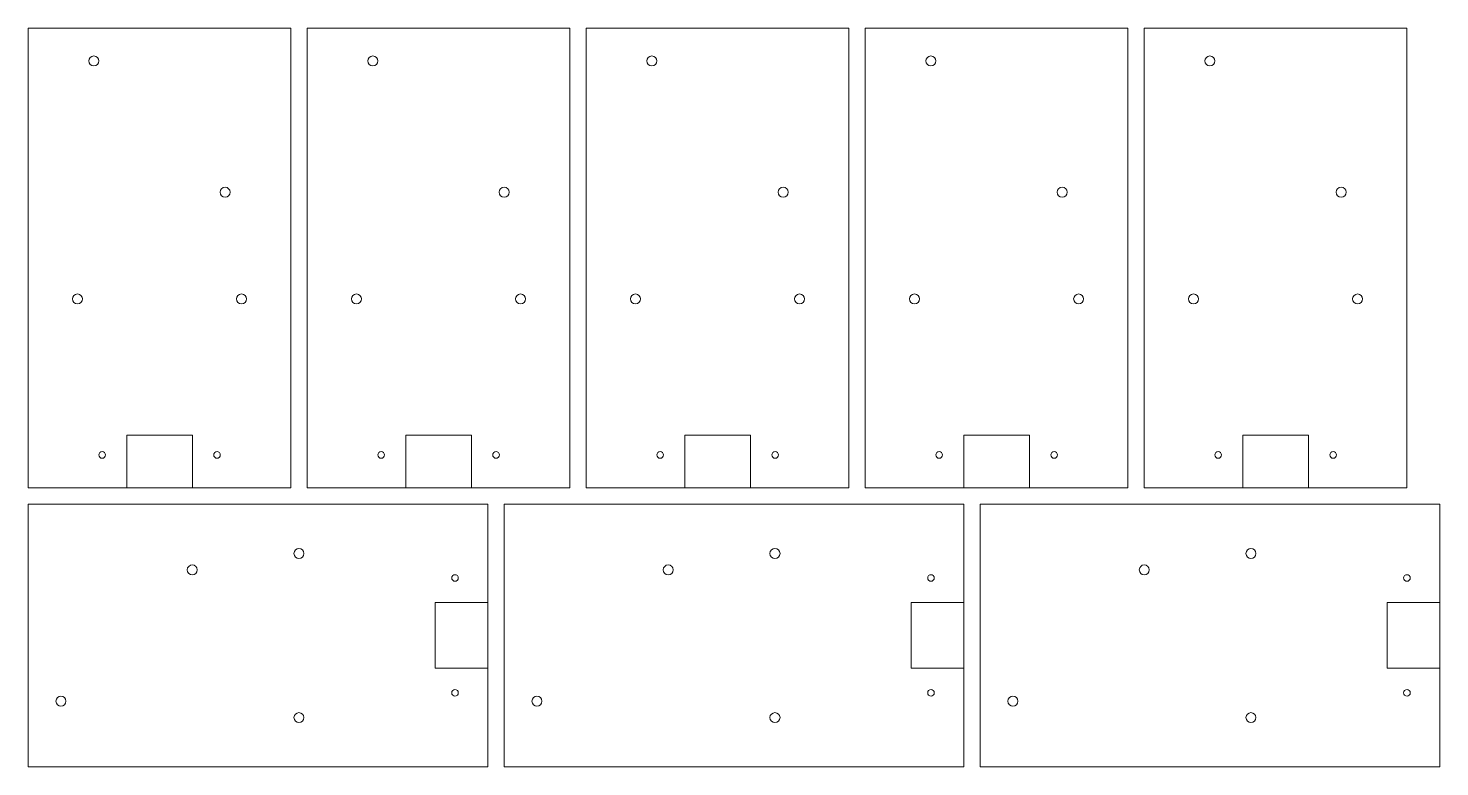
# Model space of a CAD drawing. Header units: inches. Extents: x -11.8 to 9.8, y -5.5 to 5.8.
import ezdxf

# ---------------------------------------------------------------- set-up
doc = ezdxf.new("R2010")
doc.units = ezdxf.units.IN
doc.header["$MEASUREMENT"] = 0
doc.layers.add('Layer 1', color=7, linetype='Continuous')

msp = doc.modelspace()

# ---------------------------------------------------------------- linework, layer by layer
at = {"layer": 'Layer 1', "color": 1, "lineweight": 9}
for points in [[(-11.75, -1.25), (-11.75, -1.25), (-11.75, 5.75), (-11.75, 5.75), (-11.75, 5.75), (-11.75, 5.75), (-7.75, 5.75), (-7.75, 5.75), (-7.75, 5.75), (-7.75, 5.75), (-7.75, -1.25), (-7.75, -1.25), (-7.75, -1.25), (-7.75, -1.25), (-11.75, -1.25), (-11.75, -1.25)], [(-7.5, -1.25), (-7.5, -1.25), (-7.5, 5.75), (-7.5, 5.75), (-7.5, 5.75), (-7.5, 5.75), (-3.5, 5.75), (-3.5, 5.75), (-3.5, 5.75), (-3.5, 5.75), (-3.5, -1.25), (-3.5, -1.25), (-3.5, -1.25), (-3.5, -1.25), (-7.5, -1.25), (-7.5, -1.25)], [(-3.25, -1.25), (-3.25, -1.25), (-3.25, 5.75), (-3.25, 5.75), (-3.25, 5.75), (-3.25, 5.75), (0.75, 5.75), (0.75, 5.75), (0.75, 5.75), (0.75, 5.75), (0.75, -1.25), (0.75, -1.25), (0.75, -1.25), (0.75, -1.25), (-3.25, -1.25), (-3.25, -1.25)], [(1, -1.25), (1, -1.25), (1, 5.75), (1, 5.75), (1, 5.75), (1, 5.75), (5, 5.75), (5, 5.75), (5, 5.75), (5, 5.75), (5, -1.25), (5, -1.25), (5, -1.25), (5, -1.25), (1, -1.25), (1, -1.25)], [(5.25, -1.25), (5.25, -1.25), (5.25, 5.75), (5.25, 5.75), (5.25, 5.75), (5.25, 5.75), (9.25, 5.75), (9.25, 5.75), (9.25, 5.75), (9.25, 5.75), (9.25, -1.25), (9.25, -1.25), (9.25, -1.25), (9.25, -1.25), (5.25, -1.25), (5.25, -1.25)], [(-10.828, 5.251), (-10.828, 5.293), (-10.793, 5.327), (-10.751, 5.327), (-10.751, 5.327), (-10.709, 5.327), (-10.675, 5.293), (-10.675, 5.251), (-10.675, 5.251), (-10.675, 5.209), (-10.709, 5.175), (-10.751, 5.175), (-10.751, 5.175), (-10.793, 5.175), (-10.828, 5.209), (-10.828, 5.251)], [(-6.577, 5.251), (-6.577, 5.293), (-6.543, 5.327), (-6.501, 5.327), (-6.501, 5.327), (-6.459, 5.327), (-6.425, 5.293), (-6.425, 5.251), (-6.425, 5.251), (-6.425, 5.209), (-6.459, 5.175), (-6.501, 5.175), (-6.501, 5.175), (-6.543, 5.175), (-6.577, 5.209), (-6.577, 5.251)], [(-2.328, 5.251), (-2.328, 5.293), (-2.293, 5.327), (-2.251, 5.327), (-2.251, 5.327), (-2.209, 5.327), (-2.175, 5.293), (-2.175, 5.251), (-2.175, 5.251), (-2.175, 5.209), (-2.209, 5.175), (-2.251, 5.175), (-2.251, 5.175), (-2.293, 5.175), (-2.328, 5.209), (-2.328, 5.251)], [(1.923, 5.251), (1.923, 5.293), (1.957, 5.327), (1.999, 5.327), (1.999, 5.327), (2.041, 5.327), (2.075, 5.293), (2.075, 5.251), (2.075, 5.251), (2.075, 5.209), (2.041, 5.175), (1.999, 5.175), (1.999, 5.175), (1.957, 5.175), (1.923, 5.209), (1.923, 5.251)], [(6.173, 5.251), (6.173, 5.293), (6.207, 5.327), (6.249, 5.327), (6.249, 5.327), (6.291, 5.327), (6.325, 5.293), (6.325, 5.251), (6.325, 5.251), (6.325, 5.209), (6.291, 5.175), (6.249, 5.175), (6.249, 5.175), (6.207, 5.175), (6.173, 5.209), (6.173, 5.251)], [(-8.828, 3.251), (-8.828, 3.293), (-8.793, 3.328), (-8.751, 3.328), (-8.751, 3.328), (-8.709, 3.328), (-8.675, 3.293), (-8.675, 3.251), (-8.675, 3.251), (-8.675, 3.209), (-8.709, 3.175), (-8.751, 3.175), (-8.751, 3.175), (-8.793, 3.175), (-8.828, 3.209), (-8.828, 3.251)], [(-4.577, 3.251), (-4.577, 3.293), (-4.543, 3.328), (-4.501, 3.328), (-4.501, 3.328), (-4.459, 3.328), (-4.425, 3.293), (-4.425, 3.251), (-4.425, 3.251), (-4.425, 3.209), (-4.459, 3.175), (-4.501, 3.175), (-4.501, 3.175), (-4.543, 3.175), (-4.577, 3.209), (-4.577, 3.251)], [(-0.328, 3.251), (-0.328, 3.293), (-0.293, 3.328), (-0.251, 3.328), (-0.251, 3.328), (-0.209, 3.328), (-0.174, 3.293), (-0.174, 3.251), (-0.174, 3.251), (-0.174, 3.209), (-0.209, 3.175), (-0.251, 3.175), (-0.251, 3.175), (-0.293, 3.175), (-0.328, 3.209), (-0.328, 3.251)], [(3.922, 3.251), (3.922, 3.293), (3.957, 3.328), (3.999, 3.328), (3.999, 3.328), (4.041, 3.328), (4.075, 3.293), (4.075, 3.251), (4.075, 3.251), (4.075, 3.209), (4.041, 3.175), (3.999, 3.175), (3.999, 3.175), (3.957, 3.175), (3.922, 3.209), (3.922, 3.251)], [(8.172, 3.251), (8.172, 3.293), (8.207, 3.328), (8.249, 3.328), (8.249, 3.328), (8.291, 3.328), (8.325, 3.293), (8.325, 3.251), (8.325, 3.251), (8.325, 3.209), (8.291, 3.175), (8.249, 3.175), (8.249, 3.175), (8.207, 3.175), (8.172, 3.209), (8.172, 3.251)], [(-11.078, 1.626), (-11.078, 1.668), (-11.043, 1.702), (-11.001, 1.702), (-11.001, 1.702), (-10.959, 1.702), (-10.925, 1.668), (-10.925, 1.626), (-10.925, 1.626), (-10.925, 1.584), (-10.959, 1.55), (-11.001, 1.55), (-11.001, 1.55), (-11.043, 1.55), (-11.078, 1.584), (-11.078, 1.626)], [(-8.578, 1.626), (-8.578, 1.668), (-8.543, 1.702), (-8.501, 1.702), (-8.501, 1.702), (-8.459, 1.702), (-8.425, 1.668), (-8.425, 1.626), (-8.425, 1.626), (-8.425, 1.584), (-8.459, 1.55), (-8.501, 1.55), (-8.501, 1.55), (-8.543, 1.55), (-8.578, 1.584), (-8.578, 1.626)], [(-6.827, 1.626), (-6.827, 1.668), (-6.793, 1.702), (-6.751, 1.702), (-6.751, 1.702), (-6.709, 1.702), (-6.675, 1.668), (-6.675, 1.626), (-6.675, 1.626), (-6.675, 1.584), (-6.709, 1.55), (-6.751, 1.55), (-6.751, 1.55), (-6.793, 1.55), (-6.827, 1.584), (-6.827, 1.626)], [(-4.327, 1.626), (-4.327, 1.668), (-4.293, 1.702), (-4.251, 1.702), (-4.251, 1.702), (-4.209, 1.702), (-4.175, 1.668), (-4.175, 1.626), (-4.175, 1.626), (-4.175, 1.584), (-4.209, 1.55), (-4.251, 1.55), (-4.251, 1.55), (-4.293, 1.55), (-4.327, 1.584), (-4.327, 1.626)], [(-2.578, 1.626), (-2.578, 1.668), (-2.543, 1.702), (-2.501, 1.702), (-2.501, 1.702), (-2.459, 1.702), (-2.425, 1.668), (-2.425, 1.626), (-2.425, 1.626), (-2.425, 1.584), (-2.459, 1.55), (-2.501, 1.55), (-2.501, 1.55), (-2.543, 1.55), (-2.578, 1.584), (-2.578, 1.626)], [(-0.077, 1.626), (-0.077, 1.668), (-0.043, 1.702), (-0.001, 1.702), (-0.001, 1.702), (0.041, 1.702), (0.075, 1.668), (0.075, 1.626), (0.075, 1.626), (0.075, 1.584), (0.041, 1.55), (-0.001, 1.55), (-0.001, 1.55), (-0.043, 1.55), (-0.077, 1.584), (-0.077, 1.626)], [(1.673, 1.626), (1.673, 1.668), (1.707, 1.702), (1.749, 1.702), (1.749, 1.702), (1.791, 1.702), (1.825, 1.668), (1.825, 1.626), (1.825, 1.626), (1.825, 1.584), (1.791, 1.55), (1.749, 1.55), (1.749, 1.55), (1.707, 1.55), (1.673, 1.584), (1.673, 1.626)], [(4.173, 1.626), (4.173, 1.668), (4.207, 1.702), (4.249, 1.702), (4.249, 1.702), (4.291, 1.702), (4.325, 1.668), (4.325, 1.626), (4.325, 1.626), (4.325, 1.584), (4.291, 1.55), (4.249, 1.55), (4.249, 1.55), (4.207, 1.55), (4.173, 1.584), (4.173, 1.626)], [(5.923, 1.626), (5.923, 1.668), (5.957, 1.702), (5.999, 1.702), (5.999, 1.702), (6.041, 1.702), (6.075, 1.668), (6.075, 1.626), (6.075, 1.626), (6.075, 1.584), (6.041, 1.55), (5.999, 1.55), (5.999, 1.55), (5.957, 1.55), (5.923, 1.584), (5.923, 1.626)], [(8.422, 1.626), (8.422, 1.668), (8.457, 1.702), (8.499, 1.702), (8.499, 1.702), (8.541, 1.702), (8.575, 1.668), (8.575, 1.626), (8.575, 1.626), (8.575, 1.584), (8.541, 1.55), (8.499, 1.55), (8.499, 1.55), (8.457, 1.55), (8.422, 1.584), (8.422, 1.626)], [(-10.675, -0.75), (-10.675, -0.723), (-10.652, -0.7), (-10.624, -0.7), (-10.624, -0.7), (-10.597, -0.7), (-10.574, -0.723), (-10.574, -0.75), (-10.574, -0.75), (-10.574, -0.778), (-10.597, -0.801), (-10.624, -0.801), (-10.624, -0.801), (-10.652, -0.801), (-10.675, -0.778), (-10.675, -0.75)], [(-8.925, -0.75), (-8.925, -0.723), (-8.902, -0.7), (-8.874, -0.7), (-8.874, -0.7), (-8.847, -0.7), (-8.824, -0.723), (-8.824, -0.75), (-8.824, -0.75), (-8.824, -0.778), (-8.847, -0.801), (-8.874, -0.801), (-8.874, -0.801), (-8.902, -0.801), (-8.925, -0.778), (-8.925, -0.75)], [(-6.425, -0.75), (-6.425, -0.723), (-6.402, -0.7), (-6.375, -0.7), (-6.375, -0.7), (-6.347, -0.7), (-6.324, -0.723), (-6.324, -0.75), (-6.324, -0.75), (-6.324, -0.778), (-6.347, -0.801), (-6.375, -0.801), (-6.375, -0.801), (-6.402, -0.801), (-6.425, -0.778), (-6.425, -0.75)], [(-4.675, -0.75), (-4.675, -0.723), (-4.652, -0.7), (-4.625, -0.7), (-4.625, -0.7), (-4.597, -0.7), (-4.574, -0.723), (-4.574, -0.75), (-4.574, -0.75), (-4.574, -0.778), (-4.597, -0.801), (-4.625, -0.801), (-4.625, -0.801), (-4.652, -0.801), (-4.675, -0.778), (-4.675, -0.75)], [(-2.175, -0.75), (-2.175, -0.723), (-2.152, -0.7), (-2.124, -0.7), (-2.124, -0.7), (-2.097, -0.7), (-2.074, -0.723), (-2.074, -0.75), (-2.074, -0.75), (-2.074, -0.778), (-2.097, -0.801), (-2.124, -0.801), (-2.124, -0.801), (-2.152, -0.801), (-2.175, -0.778), (-2.175, -0.75)], [(-0.425, -0.75), (-0.425, -0.723), (-0.402, -0.7), (-0.374, -0.7), (-0.374, -0.7), (-0.347, -0.7), (-0.324, -0.723), (-0.324, -0.75), (-0.324, -0.75), (-0.324, -0.778), (-0.347, -0.801), (-0.374, -0.801), (-0.374, -0.801), (-0.402, -0.801), (-0.425, -0.778), (-0.425, -0.75)], [(2.075, -0.75), (2.075, -0.723), (2.098, -0.7), (2.126, -0.7), (2.126, -0.7), (2.153, -0.7), (2.176, -0.723), (2.176, -0.75), (2.176, -0.75), (2.176, -0.778), (2.153, -0.801), (2.126, -0.801), (2.126, -0.801), (2.098, -0.801), (2.075, -0.778), (2.075, -0.75)], [(3.825, -0.75), (3.825, -0.723), (3.848, -0.7), (3.876, -0.7), (3.876, -0.7), (3.903, -0.7), (3.926, -0.723), (3.926, -0.75), (3.926, -0.75), (3.926, -0.778), (3.903, -0.801), (3.876, -0.801), (3.876, -0.801), (3.848, -0.801), (3.825, -0.778), (3.825, -0.75)], [(6.325, -0.75), (6.325, -0.723), (6.348, -0.7), (6.375, -0.7), (6.375, -0.7), (6.403, -0.7), (6.426, -0.723), (6.426, -0.75), (6.426, -0.75), (6.426, -0.778), (6.403, -0.801), (6.375, -0.801), (6.375, -0.801), (6.348, -0.801), (6.325, -0.778), (6.325, -0.75)], [(8.075, -0.75), (8.075, -0.723), (8.098, -0.7), (8.126, -0.7), (8.126, -0.7), (8.153, -0.7), (8.176, -0.723), (8.176, -0.75), (8.176, -0.75), (8.176, -0.778), (8.153, -0.801), (8.126, -0.801), (8.126, -0.801), (8.098, -0.801), (8.075, -0.778), (8.075, -0.75)], [(-4.75, -5.5), (-4.75, -5.5), (-11.75, -5.5), (-11.75, -5.5), (-11.75, -5.5), (-11.75, -5.5), (-11.75, -1.5), (-11.75, -1.5), (-11.75, -1.5), (-11.75, -1.5), (-4.75, -1.5), (-4.75, -1.5), (-4.75, -1.5), (-4.75, -1.5), (-4.75, -5.5), (-4.75, -5.5)], [(2.5, -5.5), (2.5, -5.5), (-4.5, -5.5), (-4.5, -5.5), (-4.5, -5.5), (-4.5, -5.5), (-4.5, -1.5), (-4.5, -1.5), (-4.5, -1.5), (-4.5, -1.5), (2.5, -1.5), (2.5, -1.5), (2.5, -1.5), (2.5, -1.5), (2.5, -5.5), (2.5, -5.5)], [(9.75, -5.5), (9.75, -5.5), (2.75, -5.5), (2.75, -5.5), (2.75, -5.5), (2.75, -5.5), (2.75, -1.5), (2.75, -1.5), (2.75, -1.5), (2.75, -1.5), (9.75, -1.5), (9.75, -1.5), (9.75, -1.5), (9.75, -1.5), (9.75, -5.5), (9.75, -5.5)], [(-7.626, -2.328), (-7.668, -2.328), (-7.702, -2.293), (-7.702, -2.251), (-7.702, -2.251), (-7.702, -2.209), (-7.668, -2.175), (-7.626, -2.175), (-7.626, -2.175), (-7.584, -2.175), (-7.55, -2.209), (-7.55, -2.251), (-7.55, -2.251), (-7.55, -2.293), (-7.584, -2.328), (-7.626, -2.328)], [(-0.376, -2.328), (-0.418, -2.328), (-0.453, -2.293), (-0.453, -2.251), (-0.453, -2.251), (-0.453, -2.209), (-0.418, -2.175), (-0.376, -2.175), (-0.376, -2.175), (-0.334, -2.175), (-0.299, -2.209), (-0.299, -2.251), (-0.299, -2.251), (-0.299, -2.293), (-0.334, -2.328), (-0.376, -2.328)], [(6.874, -2.328), (6.832, -2.328), (6.798, -2.293), (6.798, -2.251), (6.798, -2.251), (6.798, -2.209), (6.832, -2.175), (6.874, -2.175), (6.874, -2.175), (6.916, -2.175), (6.95, -2.209), (6.95, -2.251), (6.95, -2.251), (6.95, -2.293), (6.916, -2.328), (6.874, -2.328)], [(-9.251, -2.578), (-9.293, -2.578), (-9.328, -2.543), (-9.328, -2.501), (-9.328, -2.501), (-9.328, -2.459), (-9.293, -2.425), (-9.251, -2.425), (-9.251, -2.425), (-9.209, -2.425), (-9.175, -2.459), (-9.175, -2.501), (-9.175, -2.501), (-9.175, -2.543), (-9.209, -2.578), (-9.251, -2.578)], [(-5.25, -2.675), (-5.277, -2.675), (-5.3, -2.652), (-5.3, -2.624), (-5.3, -2.624), (-5.3, -2.597), (-5.277, -2.574), (-5.25, -2.574), (-5.25, -2.574), (-5.222, -2.574), (-5.199, -2.597), (-5.199, -2.624), (-5.199, -2.624), (-5.199, -2.652), (-5.222, -2.675), (-5.25, -2.675)], [(-2.001, -2.578), (-2.043, -2.578), (-2.078, -2.543), (-2.078, -2.501), (-2.078, -2.501), (-2.078, -2.459), (-2.043, -2.425), (-2.001, -2.425), (-2.001, -2.425), (-1.959, -2.425), (-1.925, -2.459), (-1.925, -2.501), (-1.925, -2.501), (-1.925, -2.543), (-1.959, -2.578), (-2.001, -2.578)], [(2.001, -2.675), (1.973, -2.675), (1.95, -2.652), (1.95, -2.624), (1.95, -2.624), (1.95, -2.597), (1.973, -2.574), (2.001, -2.574), (2.001, -2.574), (2.028, -2.574), (2.051, -2.597), (2.051, -2.624), (2.051, -2.624), (2.051, -2.652), (2.028, -2.675), (2.001, -2.675)], [(5.249, -2.578), (5.207, -2.578), (5.173, -2.543), (5.173, -2.501), (5.173, -2.501), (5.173, -2.459), (5.207, -2.425), (5.249, -2.425), (5.249, -2.425), (5.291, -2.425), (5.325, -2.459), (5.325, -2.501), (5.325, -2.501), (5.325, -2.543), (5.291, -2.578), (5.249, -2.578)], [(9.251, -2.675), (9.223, -2.675), (9.2, -2.652), (9.2, -2.624), (9.2, -2.624), (9.2, -2.597), (9.223, -2.574), (9.251, -2.574), (9.251, -2.574), (9.278, -2.574), (9.301, -2.597), (9.301, -2.624), (9.301, -2.624), (9.301, -2.652), (9.278, -2.675), (9.251, -2.675)], [(-11.251, -4.577), (-11.293, -4.577), (-11.328, -4.543), (-11.328, -4.501), (-11.328, -4.501), (-11.328, -4.459), (-11.293, -4.425), (-11.251, -4.425), (-11.251, -4.425), (-11.209, -4.425), (-11.175, -4.459), (-11.175, -4.501), (-11.175, -4.501), (-11.175, -4.543), (-11.209, -4.577), (-11.251, -4.577)], [(-5.25, -4.425), (-5.277, -4.425), (-5.3, -4.402), (-5.3, -4.375), (-5.3, -4.375), (-5.3, -4.347), (-5.277, -4.324), (-5.25, -4.324), (-5.25, -4.324), (-5.222, -4.324), (-5.199, -4.347), (-5.199, -4.375), (-5.199, -4.375), (-5.199, -4.402), (-5.222, -4.425), (-5.25, -4.425)], [(-4.001, -4.577), (-4.043, -4.577), (-4.077, -4.543), (-4.077, -4.501), (-4.077, -4.501), (-4.077, -4.459), (-4.043, -4.425), (-4.001, -4.425), (-4.001, -4.425), (-3.959, -4.425), (-3.925, -4.459), (-3.925, -4.501), (-3.925, -4.501), (-3.925, -4.543), (-3.959, -4.577), (-4.001, -4.577)], [(2.001, -4.425), (1.973, -4.425), (1.95, -4.402), (1.95, -4.375), (1.95, -4.375), (1.95, -4.347), (1.973, -4.324), (2.001, -4.324), (2.001, -4.324), (2.028, -4.324), (2.051, -4.347), (2.051, -4.375), (2.051, -4.375), (2.051, -4.402), (2.028, -4.425), (2.001, -4.425)], [(3.249, -4.577), (3.207, -4.577), (3.172, -4.543), (3.172, -4.501), (3.172, -4.501), (3.172, -4.459), (3.207, -4.425), (3.249, -4.425), (3.249, -4.425), (3.291, -4.425), (3.325, -4.459), (3.325, -4.501), (3.325, -4.501), (3.325, -4.543), (3.291, -4.577), (3.249, -4.577)], [(9.251, -4.425), (9.223, -4.425), (9.2, -4.402), (9.2, -4.375), (9.2, -4.375), (9.2, -4.347), (9.223, -4.324), (9.251, -4.324), (9.251, -4.324), (9.278, -4.324), (9.301, -4.347), (9.301, -4.375), (9.301, -4.375), (9.301, -4.402), (9.278, -4.425), (9.251, -4.425)], [(-7.626, -4.827), (-7.668, -4.827), (-7.702, -4.793), (-7.702, -4.751), (-7.702, -4.751), (-7.702, -4.709), (-7.668, -4.675), (-7.626, -4.675), (-7.626, -4.675), (-7.584, -4.675), (-7.55, -4.709), (-7.55, -4.751), (-7.55, -4.751), (-7.55, -4.793), (-7.584, -4.827), (-7.626, -4.827)], [(-0.376, -4.827), (-0.418, -4.827), (-0.453, -4.793), (-0.453, -4.751), (-0.453, -4.751), (-0.453, -4.709), (-0.418, -4.675), (-0.376, -4.675), (-0.376, -4.675), (-0.334, -4.675), (-0.299, -4.709), (-0.299, -4.751), (-0.299, -4.751), (-0.299, -4.793), (-0.334, -4.827), (-0.376, -4.827)], [(6.874, -4.827), (6.832, -4.827), (6.798, -4.793), (6.798, -4.751), (6.798, -4.751), (6.798, -4.709), (6.832, -4.675), (6.874, -4.675), (6.874, -4.675), (6.916, -4.675), (6.95, -4.709), (6.95, -4.751), (6.95, -4.751), (6.95, -4.793), (6.916, -4.827), (6.874, -4.827)]]:
    msp.add_open_spline(points, degree=3, knots=[0, 0, 0, 0, 0.2, 0.2, 0.2, 0.2, 0.4, 0.4, 0.4, 0.4, 0.6, 0.6, 0.6, 0.6, 1, 1, 1, 1], dxfattribs=at)
for points in [[(-10.25, -0.45), (-10.25, -0.45), (-10.25, -1.25), (-10.25, -1.25)], [(-10.25, -0.45), (-10.25, -0.45), (-9.25, -0.45), (-9.25, -0.45)], [(-9.25, -1.25), (-9.25, -1.25), (-9.25, -0.45), (-9.25, -0.45)], [(-6, -0.45), (-6, -0.45), (-6, -1.25), (-6, -1.25)], [(-6, -0.45), (-6, -0.45), (-5, -0.45), (-5, -0.45)], [(-5, -1.25), (-5, -1.25), (-5, -0.45), (-5, -0.45)], [(-1.75, -0.45), (-1.75, -0.45), (-1.75, -1.25), (-1.75, -1.25)], [(-1.75, -0.45), (-1.75, -0.45), (-0.75, -0.45), (-0.75, -0.45)], [(-0.75, -1.25), (-0.75, -1.25), (-0.75, -0.45), (-0.75, -0.45)], [(2.5, -0.45), (2.5, -0.45), (2.5, -1.25), (2.5, -1.25)], [(2.5, -0.45), (2.5, -0.45), (3.5, -0.45), (3.5, -0.45)], [(3.5, -1.25), (3.5, -1.25), (3.5, -0.45), (3.5, -0.45)], [(6.75, -0.45), (6.75, -0.45), (6.75, -1.25), (6.75, -1.25)], [(6.75, -0.45), (6.75, -0.45), (7.75, -0.45), (7.75, -0.45)], [(7.75, -1.25), (7.75, -1.25), (7.75, -0.45), (7.75, -0.45)], [(-5.55, -4), (-5.55, -4), (-5.55, -3), (-5.55, -3)], [(-4.75, -3), (-4.75, -3), (-5.55, -3), (-5.55, -3)], [(1.7, -4), (1.7, -4), (1.7, -3), (1.7, -3)], [(2.5, -3), (2.5, -3), (1.7, -3), (1.7, -3)], [(8.95, -4), (8.95, -4), (8.95, -3), (8.95, -3)], [(9.75, -3), (9.75, -3), (8.95, -3), (8.95, -3)], [(-5.55, -4), (-5.55, -4), (-4.75, -4), (-4.75, -4)], [(1.7, -4), (1.7, -4), (2.5, -4), (2.5, -4)], [(8.95, -4), (8.95, -4), (9.75, -4), (9.75, -4)]]:
    msp.add_open_spline(points, degree=3, dxfattribs=at)

doc.saveas('drawing.dxf')
